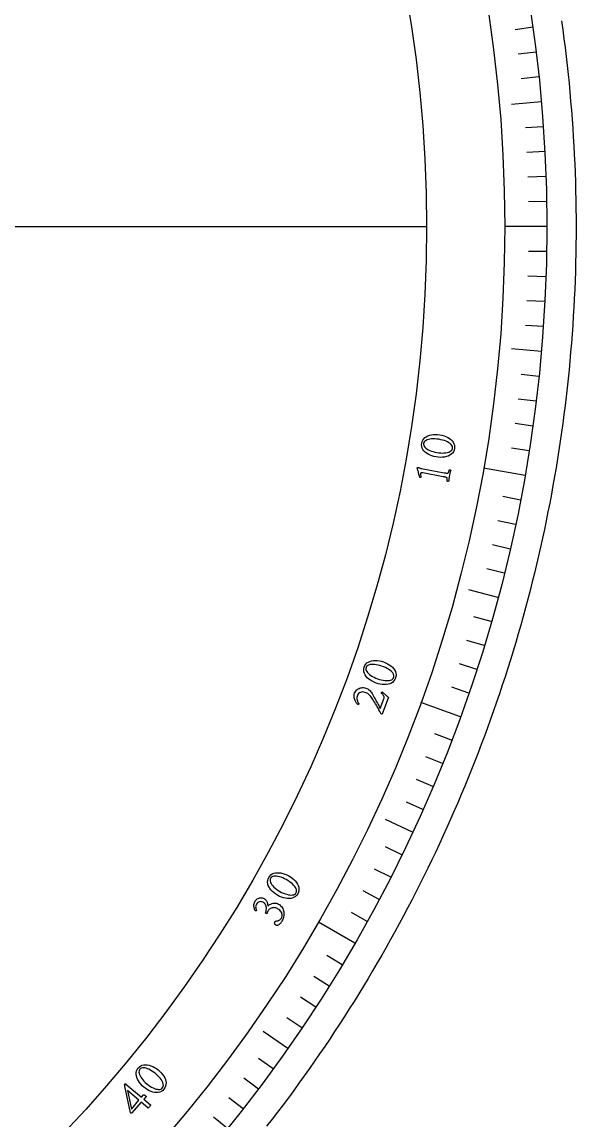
# Model space of a CAD drawing. Header units: millimetres. Extents: x -36.5 to 36.5, y -36.5 to 47.2.
# Drawn here: x 22.66 to 36.5, y -22.3 to 5.11 of the extents above; entities that cross this region are included whole.
import ezdxf

# ---------------------------------------------------------------- set-up
doc = ezdxf.new("R2010")
doc.units = ezdxf.units.MM
for name, color, linetype in [('CUT_OUTER', 1, 'Continuous'), ('ENGRAVE', 7, 'Continuous'), ('ENGRAVE_FINE', 8, 'Continuous'), ('TEXT', 5, 'Continuous')]:
    doc.layers.add(name, color=color, linetype=linetype)

msp = doc.modelspace()

# ---------------------------------------------------------------- linework, layer by layer
at = {"layer": 'CUT_OUTER'}
msp.add_lwpolyline([(36.1371, 5.134), (36.1679, 4.9122), (36.1974, 4.6902), (36.2255, 4.468), (36.2522, 4.2456), (36.2776, 4.0231), (36.3016, 3.8004), (36.3242, 3.5776), (36.3455, 3.3547), (36.3654, 3.1316), (36.3839, 2.9084), (36.4011, 2.6851), (36.4169, 2.4617), (36.4313, 2.2382), (36.4444, 2.0146), (36.456, 1.791), (36.4663, 1.5672), (36.4753, 1.3435), (36.4828, 1.1196), (36.489, 0.8958), (36.4938, 0.6718), (36.4973, 0.4479), (36.4993, 0.224), (36.5, 0), (36.4993, -0.224), (36.4973, -0.4479), (36.4938, -0.6718), (36.489, -0.8958), (36.4828, -1.1196), (36.4753, -1.3435), (36.4663, -1.5672), (36.456, -1.791), (36.4444, -2.0146), (36.4313, -2.2382), (36.4169, -2.4617), (36.4011, -2.6851), (36.3839, -2.9084), (36.3654, -3.1316), (36.3455, -3.3547), (36.3242, -3.5776), (36.3016, -3.8004), (36.2776, -4.0231), (36.2522, -4.2456), (36.2255, -4.468), (36.1974, -4.6902), (36.1679, -4.9122), (36.1371, -5.134), (36.1049, -5.3557), (36.0714, -5.5771), (36.0365, -5.7983), (36.0002, -6.0193), (35.9626, -6.2401), (35.9237, -6.4607), (35.8834, -6.681), (35.8417, -6.901), (35.7987, -7.1208), (35.7543, -7.3403), (35.7086, -7.5596), (35.6615, -7.7785), (35.6131, -7.9972), (35.5634, -8.2156), (35.5123, -8.4336), (35.4599, -8.6514), (35.4061, -8.8688), (35.3511, -9.0859), (35.2946, -9.3026), (35.2369, -9.519), (35.1778, -9.735), (35.1174, -9.9507), (35.0557, -10.166), (34.9927, -10.3809), (34.9283, -10.5954), (34.8627, -10.8095), (34.7957, -11.0232), (34.7274, -11.2365), (34.6578, -11.4494), (34.5869, -11.6618), (34.5147, -11.8738), (34.4412, -12.0854), (34.3664, -12.2965), (34.2903, -12.5071), (34.2129, -12.7173), (34.1342, -12.927), (34.0542, -13.1362), (33.973, -13.3449), (33.8905, -13.5531), (33.8067, -13.7608), (33.7216, -13.9679), (33.6353, -14.1746), (33.5477, -14.3807), (33.4588, -14.5863), (33.3687, -14.7913), (33.2773, -14.9958), (33.1846, -15.1997), (33.0907, -15.403), (32.9956, -15.6058), (32.8992, -15.8079), (32.8016, -16.0095), (32.7028, -16.2105), (32.6027, -16.4108), (32.5014, -16.6106), (32.3988, -16.8097), (32.2951, -17.0081), (32.1901, -17.206), (32.0839, -17.4032), (31.9766, -17.5997), (31.868, -17.7956), (31.7582, -17.9908), (31.6472, -18.1853), (31.535, -18.3792), (31.4216, -18.5723), (31.3071, -18.7648), (31.1914, -18.9565), (31.0745, -19.1475), (30.9564, -19.3378), (30.8372, -19.5274), (30.7168, -19.7163), (30.5952, -19.9044), (30.4725, -20.0917), (30.3486, -20.2783), (30.2236, -20.4641), (30.0975, -20.6492), (29.9702, -20.8335), (29.8418, -21.017), (29.7123, -21.1997), (29.5817, -21.3816), (29.4499, -21.5627), (29.3171, -21.743), (29.1831, -21.9225), (29.048, -22.1012), (28.9119, -22.279), (28.7746, -22.456)], dxfattribs=at)
at = {"layer": 'ENGRAVE'}
for points in [[(35.6339, 3.1176), (34.8867, 3.0522)], [(-32.77, 0), (32.77, 0)], [(35.77, 0), (34.72, 0)], [(35.6339, -3.1176), (34.8867, -3.0522)], [(35.2266, -6.2114), (34.1925, -6.0291)], [(34.5512, -9.258), (33.8267, -9.0638)], [(33.6128, -12.2341), (32.6261, -11.8749)], [(32.4186, -15.1171), (31.7389, -14.8001)], [(30.9777, -17.885), (30.0684, -17.36)], [(29.3011, -20.5168), (28.6867, -20.0866)]]:
    msp.add_lwpolyline(points, dxfattribs=at)
for radius in [35.77, 35.77, 34.72, 32.77, 32.77]:
    msp.add_circle((0, 0), radius, dxfattribs=at)
at = {"layer": 'ENGRAVE_FINE'}
for points in [[(35.4219, 4.9782), (34.9763, 4.9156)], [(35.5034, 4.3593), (35.0567, 4.3044)], [(35.574, 3.739), (35.1265, 3.6919)], [(35.6829, 2.4952), (35.234, 2.4638)], [(35.721, 1.8721), (35.2716, 1.8485)], [(35.7482, 1.2484), (35.2985, 1.2327)], [(35.7646, 0.6243), (35.3146, 0.6164)], [(35.7646, -0.6243), (35.3146, -0.6164)], [(35.7482, -1.2484), (35.2985, -1.2327)], [(35.721, -1.8721), (35.2716, -1.8485)], [(35.6829, -2.4952), (35.234, -2.4638)], [(35.574, -3.739), (35.1265, -3.6919)], [(35.5034, -4.3593), (35.0567, -4.3044)], [(35.4219, -4.9782), (34.9763, -4.9156)], [(35.3296, -5.5957), (34.8852, -5.5253)], [(35.1128, -6.8252), (34.6711, -6.7394)], [(34.9883, -7.437), (34.5482, -7.3434)], [(34.8532, -8.0465), (34.4148, -7.9453)], [(34.7075, -8.6535), (34.2708, -8.5447)], [(34.3843, -9.8595), (33.9518, -9.7355)], [(34.207, -10.4581), (33.7767, -10.3266)], [(34.0193, -11.0535), (33.5913, -10.9145)], [(33.8212, -11.6456), (33.3957, -11.4991)], [(33.3942, -12.8188), (32.9741, -12.6576)], [(33.1654, -13.3997), (32.7481, -13.2311)], [(32.9265, -13.9765), (32.5122, -13.8006)], [(32.6775, -14.549), (32.2664, -14.3659)], [(32.1499, -15.6805), (31.7454, -15.4833)], [(31.8713, -16.2392), (31.4704, -16.0349)], [(31.583, -16.793), (31.1857, -16.5817)], [(31.2851, -17.3416), (30.8916, -17.1235)], [(30.6609, -18.4229), (30.2751, -18.1911)], [(30.3347, -18.9552), (29.9531, -18.7167)], [(29.9992, -19.4817), (29.6218, -19.2367)], [(29.6547, -20.0023), (29.2816, -19.7507)], [(28.9385, -21.0251), (28.5745, -20.7606)], [(28.5672, -21.5269), (28.2078, -21.2561)], [(28.1871, -22.0222), (27.8325, -21.7452)], [(27.7985, -22.5108), (27.4488, -22.2276)]]:
    msp.add_lwpolyline(points, dxfattribs=at)
at = {"layer": 'TEXT'}
for points in [[(32.6452, -5.4062), (32.6556, -5.3644), (32.6725, -5.3271), (32.6958, -5.2944), (32.7255, -5.2662), (32.7604, -5.2424), (32.7993, -5.2231), (32.8423, -5.2081), (32.8893, -5.1974), (32.9392, -5.1911), (32.9906, -5.1891), (33.0436, -5.1914), (33.0982, -5.1979), (33.1521, -5.2084), (33.2032, -5.2227), (33.2515, -5.2407), (33.2969, -5.2625), (33.3383, -5.2877), (33.3746, -5.3158), (33.4057, -5.347), (33.4316, -5.3811), (33.451, -5.4179), (33.4629, -5.457), (33.467, -5.4982), (33.4635, -5.5417), (33.453, -5.5829), (33.4359, -5.6199), (33.4122, -5.6528), (33.3818, -5.6814), (33.3463, -5.7057), (33.3067, -5.7255), (33.2633, -5.7408), (33.2159, -5.7516), (33.1659, -5.7579), (33.1143, -5.7596), (33.0613, -5.7567), (33.0068, -5.7494), (32.9531, -5.7379), (32.9022, -5.7229), (32.8542, -5.7042), (32.8091, -5.6818), (32.7681, -5.6563), (32.7323, -5.6279), (32.7017, -5.5967), (32.6764, -5.5627), (32.6574, -5.5263), (32.6459, -5.4881), (32.6418, -5.4481), (32.6452, -5.4062)], [(32.693, -5.4075), (32.6919, -5.4334), (32.6971, -5.4584), (32.7088, -5.4826), (32.7268, -5.506), (32.7502, -5.5283), (32.7782, -5.5491), (32.8106, -5.5685), (32.8475, -5.5865), (32.8881, -5.6027), (32.9314, -5.6167), (32.9773, -5.6285), (33.026, -5.6382), (33.0746, -5.6451), (33.1216, -5.6492), (33.1671, -5.6502), (33.2109, -5.6483), (33.252, -5.6436), (33.2894, -5.6363), (33.3228, -5.6264), (33.3525, -5.6139), (33.3772, -5.5989), (33.396, -5.5814), (33.4089, -5.5615), (33.4158, -5.5392), (33.4172, -5.5111), (33.4118, -5.4844), (33.3996, -5.4592), (33.3807, -5.4353), (33.3561, -5.4131), (33.3269, -5.3926), (33.293, -5.3738), (33.2545, -5.3567), (33.2126, -5.3414), (33.1686, -5.3283), (33.1224, -5.3173), (33.074, -5.3083), (33.0249, -5.3017), (32.978, -5.298), (32.9331, -5.2972), (32.8904, -5.2993), (32.8507, -5.3041), (32.8147, -5.3115), (32.7824, -5.3215), (32.7539, -5.3339), (32.7301, -5.3489), (32.7121, -5.3661), (32.6997, -5.3857), (32.693, -5.4075)], [(33.1843, -6.2421), (32.6724, -6.1458), (32.6598, -6.1438), (32.6491, -6.1429), (32.6404, -6.1431), (32.6337, -6.1444), (32.6285, -6.147), (32.6245, -6.1508), (32.6215, -6.1559), (32.6196, -6.1623), (32.6187, -6.1704), (32.6187, -6.1806), (32.6195, -6.193), (32.6211, -6.2076), (32.6231, -6.2223), (32.6251, -6.2352), (32.6269, -6.2462), (32.6287, -6.2554), (32.623, -6.2595), (32.6171, -6.2621), (32.6109, -6.2631), (32.6045, -6.2627), (32.6044, -6.2627), (32.6042, -6.2626), (32.6038, -6.2625), (32.6032, -6.2624), (32.6009, -6.2618), (32.5991, -6.261), (32.5979, -6.2599), (32.5972, -6.2586), (32.5904, -6.231), (32.5834, -6.2036), (32.5763, -6.1764), (32.569, -6.1494), (32.562, -6.1238), (32.5556, -6.1004), (32.5499, -6.0793), (32.5448, -6.0604), (32.5407, -6.0449), (32.5377, -6.0336), (32.536, -6.0265), (32.5355, -6.0238), (32.536, -6.0212), (32.537, -6.0184), (32.5389, -6.0162), (32.5417, -6.0146), (32.5454, -6.0137), (32.5494, -6.0132), (32.553, -6.0128), (32.5562, -6.0125), (32.5591, -6.0123), (32.561, -6.013), (32.5668, -6.015), (32.5764, -6.0185), (32.5899, -6.0233), (32.6071, -6.0287), (32.6276, -6.0342), (32.6516, -6.0396), (32.6791, -6.045), (33.203, -6.142), (33.217, -6.1445), (33.2306, -6.1469), (33.2436, -6.1491), (33.2563, -6.1511), (33.2681, -6.1527), (33.279, -6.1535), (33.2888, -6.1535), (33.2975, -6.1527), (33.3011, -6.1511), (33.3048, -6.1476), (33.3087, -6.1424), (33.3128, -6.1353), (33.3168, -6.1271), (33.3204, -6.1186), (33.3237, -6.1098), (33.3265, -6.1007), (33.329, -6.0921), (33.331, -6.0848), (33.3324, -6.0789), (33.3334, -6.0743), (33.3368, -6.0731), (33.3411, -6.0725), (33.3463, -6.0725), (33.3524, -6.073), (33.3584, -6.0742), (33.3632, -6.0759), (33.367, -6.0781), (33.3697, -6.0809), (33.3649, -6.0999), (33.3604, -6.1181), (33.3561, -6.1354), (33.352, -6.152), (33.3481, -6.1685), (33.3442, -6.1856), (33.3405, -6.2035), (33.337, -6.2221), (33.3337, -6.24), (33.3309, -6.2571), (33.3285, -6.2735), (33.3264, -6.2891), (33.3245, -6.3048), (33.3224, -6.3218), (33.3202, -6.3398), (33.3178, -6.3591), (33.3143, -6.3607), (33.31, -6.3615), (33.3048, -6.3613), (33.2988, -6.3602), (33.2929, -6.3585), (33.2881, -6.3566), (33.2843, -6.3545), (33.2815, -6.3522), (33.2823, -6.3475), (33.2831, -6.3415), (33.2839, -6.334), (33.2847, -6.3251), (33.2853, -6.3155), (33.2854, -6.3061), (33.2851, -6.2969), (33.2844, -6.2879), (33.2831, -6.2799), (33.2813, -6.2738), (33.279, -6.2697), (33.2761, -6.2674), (33.2682, -6.2635), (33.2591, -6.2598), (33.2488, -6.2565), (33.2372, -6.2534), (33.2247, -6.2504), (33.2118, -6.2476), (33.1983, -6.2448), (33.1843, -6.2421)], [(31.2104, -10.9928), (31.228, -10.9535), (31.2511, -10.9197), (31.2797, -10.8915), (31.3138, -10.8689), (31.3523, -10.8516), (31.394, -10.8392), (31.439, -10.8319), (31.4871, -10.8297), (31.5373, -10.8321), (31.5883, -10.839), (31.6401, -10.8504), (31.6927, -10.8664), (31.744, -10.8861), (31.7919, -10.9091), (31.8363, -10.9352), (31.8772, -10.9645), (31.9137, -10.9965), (31.9445, -11.0305), (31.9697, -11.0666), (31.9892, -11.1047), (32.002, -11.1443), (32.0069, -11.1848), (32.0038, -11.2262), (31.9928, -11.2684), (31.9753, -11.3071), (31.952, -11.3406), (31.923, -11.3688), (31.8881, -11.3918), (31.8489, -11.4096), (31.8065, -11.4222), (31.7611, -11.4297), (31.7125, -11.4321), (31.6622, -11.4296), (31.6111, -11.4223), (31.5594, -11.4103), (31.507, -11.3936), (31.4561, -11.373), (31.4086, -11.3493), (31.3646, -11.3226), (31.324, -11.2928), (31.288, -11.2605), (31.2577, -11.2263), (31.233, -11.1903), (31.214, -11.1524), (31.2016, -11.1132), (31.1969, -11.0736), (31.1998, -11.0335), (31.2104, -10.9928)], [(31.2574, -11.0025), (31.2517, -11.0277), (31.2526, -11.0533), (31.2598, -11.0791), (31.2735, -11.1053), (31.2927, -11.1313), (31.3166, -11.1567), (31.3452, -11.1814), (31.3784, -11.2056), (31.4156, -11.2285), (31.4557, -11.2498), (31.499, -11.2695), (31.5452, -11.2874), (31.5919, -11.3027), (31.6375, -11.3148), (31.682, -11.3238), (31.7255, -11.3295), (31.7669, -11.332), (31.8049, -11.3313), (31.8396, -11.3274), (31.8709, -11.3203), (31.8979, -11.3098), (31.9195, -11.2958), (31.9356, -11.2784), (31.9462, -11.2576), (31.9525, -11.2302), (31.9518, -11.203), (31.9442, -11.176), (31.9297, -11.1493), (31.9094, -11.1231), (31.8841, -11.0978), (31.8541, -11.0734), (31.8191, -11.0499), (31.7805, -11.0276), (31.7394, -11.007), (31.6958, -10.9881), (31.6497, -10.9709), (31.6025, -10.9559), (31.557, -10.9441), (31.5129, -10.9355), (31.4705, -10.9302), (31.4305, -10.928), (31.3938, -10.929), (31.3603, -10.9332), (31.3301, -10.9406), (31.3041, -10.9511), (31.2833, -10.965), (31.2677, -10.9821), (31.2574, -11.0025)], [(31.6596, -11.6145), (31.6726, -11.6264), (31.6866, -11.6389), (31.7016, -11.6518), (31.7174, -11.6653), (31.7335, -11.6788), (31.749, -11.6918), (31.7639, -11.7041), (31.7782, -11.716), (31.7911, -11.7265), (31.8017, -11.7352), (31.81, -11.742), (31.816, -11.7469), (31.6577, -12.167), (31.6555, -12.1684), (31.653, -12.1696), (31.65, -12.1709), (31.6466, -12.172), (31.6432, -12.1729), (31.6403, -12.1733), (31.6378, -12.1733), (31.6357, -12.1728), (31.6169, -12.1362), (31.5976, -12.0992), (31.5777, -12.0616), (31.5573, -12.0236), (31.5365, -11.9856), (31.5157, -11.9484), (31.4947, -11.9119), (31.4736, -11.8761), (31.4527, -11.8417), (31.4324, -11.8096), (31.4127, -11.7796), (31.3935, -11.7518), (31.3734, -11.7252), (31.3538, -11.7025), (31.3347, -11.6838), (31.316, -11.669), (31.2971, -11.6568), (31.2772, -11.6457), (31.2564, -11.6357), (31.2346, -11.6268), (31.2041, -11.6181), (31.1743, -11.615), (31.1453, -11.6174), (31.117, -11.6254), (31.0912, -11.6383), (31.0697, -11.6558), (31.0525, -11.6776), (31.0396, -11.704), (31.0322, -11.7274), (31.0281, -11.7503), (31.0271, -11.7727), (31.0292, -11.7946), (31.0336, -11.8154), (31.039, -11.8348), (31.0455, -11.8527), (31.0531, -11.8691), (31.0608, -11.8835), (31.0676, -11.8956), (31.0737, -11.9052), (31.0788, -11.9124), (31.0769, -11.9159), (31.074, -11.9191), (31.07, -11.922), (31.065, -11.9246), (31.0599, -11.9266), (31.0558, -11.9278), (31.0526, -11.9283), (31.0503, -11.928), (31.0448, -11.9229), (31.038, -11.9154), (31.0298, -11.9056), (31.0204, -11.8935), (31.0105, -11.8794), (31.0008, -11.8635), (30.9915, -11.846), (30.9824, -11.8268), (30.9742, -11.8063), (30.9676, -11.7852), (30.9624, -11.7633), (30.9587, -11.7407), (30.9573, -11.7177), (30.9588, -11.6944), (30.9632, -11.6711), (30.9706, -11.6475), (30.9829, -11.6203), (30.9983, -11.5958), (31.0169, -11.5738), (31.0385, -11.5545), (31.0623, -11.5381), (31.0873, -11.5249), (31.1135, -11.5149), (31.1409, -11.508), (31.1686, -11.5046), (31.1958, -11.5049), (31.2225, -11.5089), (31.2488, -11.5166), (31.2739, -11.5272), (31.2975, -11.5398), (31.3194, -11.5544), (31.3397, -11.571), (31.3585, -11.5894), (31.3759, -11.6092), (31.3918, -11.6304), (31.4064, -11.653), (31.4248, -11.6843), (31.4436, -11.7171), (31.4628, -11.7514), (31.4823, -11.7872), (31.5017, -11.8233), (31.5204, -11.8583), (31.5384, -11.8924), (31.5557, -11.9254), (31.5718, -11.9563), (31.5863, -11.984), (31.599, -12.0084), (31.6101, -12.0295), (31.7005, -11.789), (31.7055, -11.7713), (31.707, -11.7541), (31.705, -11.7375), (31.6995, -11.7215), (31.6908, -11.7054), (31.6788, -11.6886), (31.6637, -11.6711), (31.6454, -11.6529), (31.6428, -11.6499), (31.6416, -11.6462), (31.6416, -11.6418), (31.643, -11.6366), (31.644, -11.6344), (31.6455, -11.6318), (31.6475, -11.6287), (31.65, -11.6251), (31.6528, -11.6215), (31.6553, -11.6185), (31.6575, -11.6162), (31.6596, -11.6145)], [(28.8274, -16.2454), (28.8515, -16.2097), (28.8801, -16.1805), (28.9132, -16.1577), (28.9507, -16.1414), (28.9917, -16.131), (29.0349, -16.1261), (29.0804, -16.1267), (29.1282, -16.1328), (29.1772, -16.1439), (29.2262, -16.1596), (29.2753, -16.1799), (29.3243, -16.2047), (29.3714, -16.233), (29.4146, -16.2639), (29.4538, -16.2974), (29.489, -16.3334), (29.5193, -16.3712), (29.5437, -16.41), (29.5623, -16.4499), (29.5749, -16.4909), (29.5807, -16.5321), (29.5784, -16.5728), (29.5682, -16.613), (29.55, -16.6527), (29.5261, -16.6878), (29.4973, -16.7167), (29.4638, -16.7395), (29.4255, -16.7561), (29.3838, -16.7667), (29.3398, -16.7718), (29.2938, -16.7713), (29.2456, -16.7653), (29.1964, -16.754), (29.1474, -16.738), (29.0986, -16.7172), (29.0499, -16.6917), (29.0033, -16.6625), (28.9606, -16.6309), (28.9219, -16.597), (28.8872, -16.5606), (28.8573, -16.5225), (28.8334, -16.4836), (28.8154, -16.4438), (28.8032, -16.4032), (28.7978, -16.3625), (28.8, -16.3227), (28.8099, -16.2837), (28.8274, -16.2454)], [(28.8719, -16.2631), (28.862, -16.287), (28.8584, -16.3123), (28.861, -16.339), (28.8699, -16.3671), (28.8843, -16.3961), (28.9035, -16.4253), (28.9273, -16.4546), (28.9559, -16.4841), (28.9885, -16.5132), (29.0243, -16.5412), (29.0635, -16.568), (29.1059, -16.5937), (29.1492, -16.6169), (29.192, -16.6367), (29.2344, -16.6533), (29.2762, -16.6665), (29.3165, -16.6761), (29.354, -16.6821), (29.3889, -16.6842), (29.421, -16.6826), (29.4494, -16.6769), (29.473, -16.667), (29.4919, -16.6526), (29.506, -16.634), (29.517, -16.6081), (29.521, -16.5812), (29.5182, -16.5533), (29.5086, -16.5244), (29.4931, -16.4951), (29.4726, -16.4658), (29.4473, -16.4366), (29.4169, -16.4073), (29.3828, -16.3787), (29.3459, -16.3513), (29.3062, -16.3251), (29.2638, -16.3001), (29.22, -16.2772), (29.1771, -16.2576), (29.1353, -16.2416), (29.0944, -16.2289), (29.0554, -16.2199), (29.019, -16.2145), (28.9853, -16.2128), (28.9543, -16.2148), (28.9268, -16.2207), (28.904, -16.2307), (28.8857, -16.2448), (28.8719, -16.2631)], [(28.4875, -16.8318), (28.4969, -16.8181), (28.5089, -16.8049), (28.5233, -16.7923), (28.5401, -16.7801), (28.5588, -16.7693), (28.5788, -16.7609), (28.5999, -16.7547), (28.6223, -16.7508), (28.6453, -16.7501), (28.6682, -16.7534), (28.691, -16.7606), (28.7138, -16.7719), (28.7305, -16.7831), (28.7451, -16.7961), (28.7578, -16.8108), (28.7685, -16.8273), (28.7775, -16.8448), (28.7849, -16.8626), (28.7908, -16.8807), (28.7953, -16.899), (28.7986, -16.9168), (28.8011, -16.9334), (28.8029, -16.9486), (28.8039, -16.9625), (28.8167, -16.9484), (28.8319, -16.9349), (28.8496, -16.9222), (28.8698, -16.9101), (28.8919, -16.8996), (28.9152, -16.8916), (28.9398, -16.8862), (28.9657, -16.8833), (28.9923, -16.8838), (29.0191, -16.8888), (29.0462, -16.8981), (29.0734, -16.9118), (29.1003, -16.9295), (29.1241, -16.9495), (29.1448, -16.9718), (29.1623, -16.9964), (29.1767, -17.0226), (29.1883, -17.0499), (29.197, -17.0781), (29.2028, -17.1074), (29.2058, -17.1373), (29.2061, -17.1672), (29.2038, -17.1973), (29.1988, -17.2274), (29.1913, -17.2571), (29.1815, -17.2858), (29.1693, -17.3136), (29.1549, -17.3403), (29.1476, -17.3516), (29.1388, -17.3638), (29.1283, -17.3769), (29.1163, -17.3908), (29.1033, -17.4046), (29.0898, -17.4169), (29.0758, -17.428), (29.0614, -17.4377), (29.0576, -17.4389), (29.0523, -17.4399), (29.0456, -17.4409), (29.0374, -17.4418), (29.0287, -17.442), (29.0206, -17.441), (29.013, -17.4387), (29.0059, -17.4353), (28.9951, -17.4276), (28.9866, -17.4188), (28.9802, -17.409), (28.976, -17.398), (28.974, -17.3868), (28.9741, -17.3762), (28.9763, -17.3662), (28.9807, -17.3568), (28.9882, -17.3467), (28.9972, -17.3392), (29.0077, -17.3341), (29.0196, -17.3315), (29.0321, -17.3301), (29.0441, -17.3282), (29.0556, -17.326), (29.0667, -17.3234), (29.079, -17.3194), (29.0906, -17.3139), (29.1014, -17.3069), (29.1115, -17.2984), (29.1209, -17.2889), (29.1293, -17.2791), (29.137, -17.2688), (29.1438, -17.2582), (29.1516, -17.2427), (29.1574, -17.2259), (29.1611, -17.2078), (29.1628, -17.1885), (29.1618, -17.1683), (29.1573, -17.1478), (29.1494, -17.1269), (29.1381, -17.1056), (29.1227, -17.0845), (29.1026, -17.0641), (29.0778, -17.0444), (29.0483, -17.0254), (29.0255, -17.0137), (29.0025, -17.0054), (28.9794, -17.0004), (28.9562, -16.9988), (28.9333, -17.0001), (28.9113, -17.0039), (28.8902, -17.0102), (28.8701, -17.019), (28.8515, -17.0301), (28.8351, -17.0431), (28.8211, -17.0582), (28.8092, -17.0753), (28.8042, -17.0845), (28.7999, -17.0943), (28.7962, -17.1045), (28.7931, -17.1153), (28.7905, -17.1256), (28.7881, -17.1346), (28.7859, -17.1423), (28.784, -17.1487), (28.7775, -17.1489), (28.771, -17.1479), (28.7647, -17.1458), (28.7584, -17.1427), (28.7548, -17.1403), (28.7519, -17.1381), (28.7498, -17.1358), (28.7484, -17.1337), (28.7556, -17.1086), (28.7611, -17.0833), (28.765, -17.0578), (28.7673, -17.0321), (28.7675, -17.0069), (28.765, -16.9827), (28.7599, -16.9595), (28.7521, -16.9373), (28.7412, -16.9166), (28.7266, -16.8979), (28.7082, -16.881), (28.6862, -16.866), (28.6639, -16.8554), (28.6411, -16.8497), (28.618, -16.8488), (28.5945, -16.8528), (28.5721, -16.8613), (28.5521, -16.8741), (28.5345, -16.8912), (28.5194, -16.9125), (28.5105, -16.9299), (28.5043, -16.9473), (28.5008, -16.9649), (28.5, -16.9826), (28.501, -16.9997), (28.5029, -17.0156), (28.5058, -17.0302), (28.5096, -17.0436), (28.5134, -17.0553), (28.5163, -17.0649), (28.5183, -17.0722), (28.5193, -17.0775), (28.5175, -17.0794), (28.5147, -17.0808), (28.5109, -17.0815), (28.5061, -17.0817), (28.5009, -17.0812), (28.4961, -17.0803), (28.4917, -17.0787), (28.4875, -17.0766), (28.48, -17.0599), (28.4734, -17.0422), (28.4677, -17.0234), (28.4629, -17.0036), (28.4593, -16.983), (28.4574, -16.9619), (28.4571, -16.9404), (28.4583, -16.9185), (28.4617, -16.8965), (28.4676, -16.8747), (28.4762, -16.8531), (28.4875, -16.8318)], [(25.5684, -21.0045), (25.5984, -20.9735), (25.6317, -20.9497), (25.6682, -20.933), (25.708, -20.9234), (25.7501, -20.9203), (25.7935, -20.923), (25.8382, -20.9315), (25.8843, -20.9458), (25.9306, -20.9653), (25.9761, -20.9892), (26.0209, -21.0176), (26.0649, -21.0506), (26.1064, -21.0867), (26.1435, -21.1246), (26.1763, -21.1644), (26.2047, -21.2059), (26.228, -21.2484), (26.2453, -21.2909), (26.2567, -21.3335), (26.262, -21.376), (26.2605, -21.4176), (26.2512, -21.4573), (26.2342, -21.4951), (26.2094, -21.531), (26.1797, -21.5614), (26.1464, -21.5849), (26.1094, -21.6015), (26.0688, -21.6112), (26.0258, -21.6144), (25.9817, -21.6118), (25.9364, -21.6034), (25.89, -21.589), (25.8435, -21.5694), (25.7981, -21.5451), (25.7536, -21.5161), (25.7101, -21.4825), (25.6692, -21.4457), (25.6327, -21.4072), (25.6005, -21.367), (25.5726, -21.3252), (25.5498, -21.2825), (25.533, -21.2401), (25.5221, -21.1978), (25.5172, -21.1556), (25.519, -21.1146), (25.5281, -21.0758), (25.5446, -21.0391), (25.5684, -21.0045)], [(25.6092, -21.0296), (25.5953, -21.0514), (25.5874, -21.0757), (25.5853, -21.1024), (25.5892, -21.1317), (25.5984, -21.1627), (25.6122, -21.1948), (25.6305, -21.2278), (25.6536, -21.2618), (25.6806, -21.2961), (25.711, -21.3299), (25.7449, -21.3631), (25.7823, -21.3958), (25.8209, -21.4261), (25.8596, -21.4531), (25.8984, -21.4768), (25.9373, -21.497), (25.9753, -21.5135), (26.0113, -21.5259), (26.0452, -21.5341), (26.0771, -21.5381), (26.1061, -21.5374), (26.1311, -21.5317), (26.1522, -21.5209), (26.1693, -21.505), (26.1846, -21.4813), (26.1932, -21.4555), (26.1953, -21.4276), (26.1909, -21.3975), (26.1807, -21.3659), (26.1656, -21.3335), (26.1457, -21.3003), (26.1209, -21.2663), (26.0923, -21.2322), (26.0607, -21.1988), (26.0262, -21.1661), (25.9887, -21.1341), (25.9495, -21.1039), (25.9107, -21.0772), (25.8723, -21.0541), (25.8343, -21.0346), (25.7974, -21.0189), (25.7626, -21.0072), (25.7297, -20.9997), (25.6987, -20.9963), (25.6707, -20.9973), (25.6464, -21.0032), (25.626, -21.014), (25.6092, -21.0296)], [(25.2316, -21.4018), (25.2351, -21.3985), (25.2388, -21.3963), (25.2429, -21.3954), (25.2472, -21.3956), (25.2515, -21.3966), (25.2555, -21.3981), (25.259, -21.4), (25.2622, -21.4024), (25.6496, -21.7306), (25.6989, -21.6722), (25.7017, -21.6704), (25.706, -21.67), (25.7116, -21.671), (25.7187, -21.6734), (25.7264, -21.6769), (25.7343, -21.6814), (25.7423, -21.6868), (25.7503, -21.6931), (25.7553, -21.6977), (25.7592, -21.702), (25.7621, -21.706), (25.7639, -21.7097), (25.706, -21.7783), (25.878, -21.9241), (25.8778, -21.9246), (25.8772, -21.9262), (25.8763, -21.929), (25.8749, -21.9328), (25.872, -21.9384), (25.8664, -21.9467), (25.858, -21.9575), (25.8469, -21.9709), (25.8333, -21.9859), (25.8223, -21.9957), (25.8142, -22.0002), (25.8088, -21.9994), (25.6402, -21.8557), (25.4033, -22.1306), (25.3996, -22.1315), (25.3959, -22.1318), (25.3921, -22.1315), (25.3883, -22.1307), (25.3847, -22.1295), (25.3816, -22.1281), (25.3789, -22.1266), (25.3767, -22.1249), (25.2324, -21.4518), (25.2314, -21.4464), (25.2305, -21.44), (25.2295, -21.4328), (25.2285, -21.4248), (25.228, -21.417), (25.2283, -21.4105), (25.2295, -21.4055), (25.2316, -21.4018)], [(25.2969, -21.5631), (25.396, -22.0264), (25.584, -21.8078)]]:
    msp.add_lwpolyline(points, close=True, dxfattribs=at)

doc.saveas('drawing.dxf')
